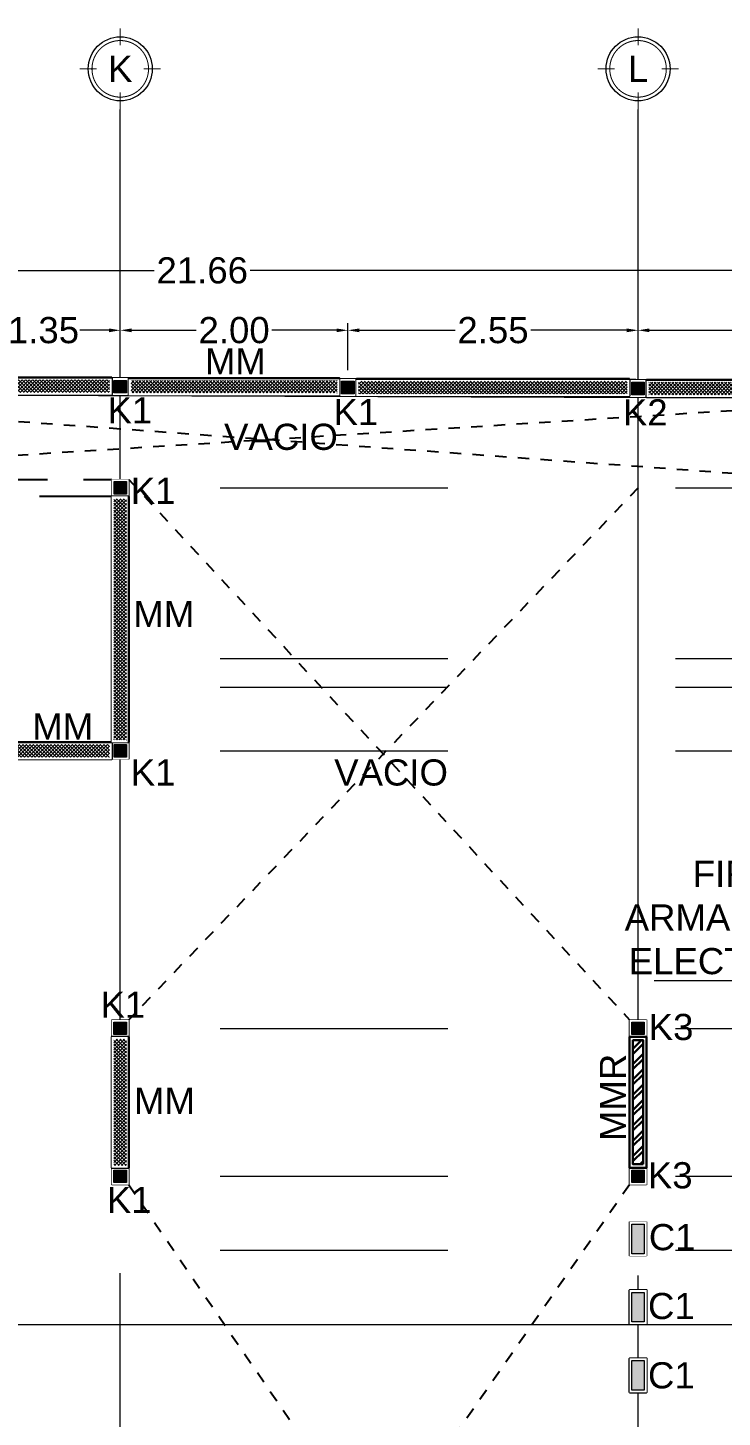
# Model space of a CAD drawing. Header units: metres. Extents: x 14 to 161, y 5 to 309.
# Drawn here: x 118.78 to 124.88, y 289.63 to 301.84 of the extents above; entities that cross this region are included whole.
import ezdxf
from ezdxf import colors
from ezdxf.entities.mleader import LeaderData, LeaderLine
from ezdxf.enums import TextEntityAlignment as Align
from ezdxf.math import Vec2, Vec3

# ---------------------------------------------------------------- set-up
doc = ezdxf.new("R2010")
doc.units = ezdxf.units.M
doc.set_wipeout_variables(frame=1)
doc.header["$PDMODE"] = 35
for name, pattern in [('ACAD_ISO05W100', [33, 24, -3, 0, -3, 0, -3]), ('CENTRO2', [0.9, 0.6, -0.1, 0.1, -0.1]), ('HIDDEN2', [4.7625, 3.175, -1.5875]), ('LÍNEAS_OCULTAS2', [0.1875, 0.125, -0.0625])]:
    doc.linetypes.add(name, pattern=pattern)
for name, color, linetype, lineweight in [('E-Burbuja eje', 5, 'Continuous', 15), ('E-Castillos', 3, 'Continuous', 5), ('E-Corte', 2, 'ACAD_ISO05W100', 20), ('E-Ejes', 1, 'CENTRO2', 9), ('E-Hatch', 1, 'Continuous', 5), ('E-Muro de Mamposteria', 5, 'Continuous', 30), ('E-Muro de Refuerzo', 3, 'Continuous', 30), ('E-Textos', 3, 'Continuous', 15)]:
    doc.layers.add(name, color=color, linetype=linetype, lineweight=lineweight)
for name, color, linetype in [('E-Columna', 3, 'Continuous'), ('E-Cotas', 2, 'Continuous'), ('E-Vacio', 1, 'LÍNEAS_OCULTAS2')]:
    doc.layers.add(name, color=color, linetype=linetype)
doc.layers.add('E-Pretil', color=7, linetype='HIDDEN2', true_color=0xd6d6d6)
doc.styles.add('ARIAL', font='arial.ttf')
doc.styles.add('Geneeral 2', font='arial.ttf', dxfattribs={"height": 2.3})
doc.styles.add('General', font='arial.ttf', dxfattribs={"height": 2.3})
doc.dimstyles.new('Generales', dxfattribs={"dimscale": 0, "dimtxt": 2.3, "dimasz": 2, "dimexe": 1.25, "dimexo": 0.625, "dimtad": 0, "dimtih": 1, "dimtoh": 1, "dimzin": 1, "dimdsep": 46, "dimtxsty": 'General', "dimcen": 2, "dimclrd": 2, "dimclre": 2, "dimclrt": 3, "dimadec": 0, "dimazin": 0, "dimtfac": 1, "dimtmove": 0, "dimatfit": 3, "dimfxl": 1, "dimlwd": 13, "dimlwe": 13, "dimarcsym": 0})

# ---------------------------------------------------------------- blocks, each defined once
blk = doc.blocks.new('*U468')
at = {"layer": 'E-Castillos'}
blk.add_lwpolyline([(-0.075, -0.075), (-0.075, 0.075), (0.075, 0.075), (0.075, -0.075), (-0.075, -0.075)], dxfattribs=at)
blk.add_wipeout([(-0.075, -0.075), (0.075, -0.075), (0.075, 0.075), (-0.075, 0.075)])
at = {"layer": 'E-Hatch'}
h = blk.add_hatch(color=1, dxfattribs=at)
h.dxf.hatch_style = 1
h.paths.add_polyline_path([(-0.055, -0.055), (-0.055, 0.055), (0.055, 0.055), (0.055, -0.055)])
at = {"layer": 'E-Castillos'}
blk.add_lwpolyline([(-0.055, -0.055), (-0.055, 0.055), (0.055, 0.055), (0.055, -0.055)], close=True, dxfattribs=at)
blk = doc.blocks.new('*U467')
at = {"layer": 'E-Castillos'}
blk.add_lwpolyline([(-0.075, -0.225), (-0.075, 0.075), (0.075, 0.075), (0.075, -0.225), (-0.075, -0.225)], dxfattribs=at)
blk.add_wipeout([(-0.075, -0.225), (0.075, -0.225), (0.075, 0.075), (-0.075, 0.075)])
at = {"layer": 'E-Hatch'}
h = blk.add_hatch(color=1, dxfattribs=at)
h.dxf.hatch_style = 1
h.paths.add_polyline_path([(-0.055, -0.205), (-0.055, 0.055), (0.055, 0.055), (0.055, -0.205)])
at = {"layer": 'E-Castillos'}
blk.add_lwpolyline([(-0.055, -0.205), (-0.055, 0.055), (0.055, 0.055), (0.055, -0.205)], close=True, dxfattribs=at)
blk = doc.blocks.new('*D326')
at = {"layer": 'Defpoints', "color": 0, "ltscale": 0.5, "transparency": 16777216}
for p in [(119.589, 299.178), (118.239, 298.796), (119.589, 298.796)]:
    blk.add_point(p, dxfattribs=at)
at = {"layer": 'E-Cotas', "color": 2, "linetype": 'Continuous', "lineweight": 13, "ltscale": 0.5, "transparency": 16777216}
for p, q in [((118.239, 298.827), (118.239, 299.24)), ((119.589, 298.827), (119.589, 299.24)), ((118.339, 299.178), (118.594, 299.178)), ((119.489, 299.178), (119.234, 299.178))]:
    blk.add_line(p, q, dxfattribs=at)
at = {"layer": 'E-Cotas', "color": 2, "ltscale": 0.5, "transparency": 16777216}
for points in [[(118.339, 299.194), (118.339, 299.161), (118.239, 299.178)], [(119.489, 299.194), (119.489, 299.161), (119.589, 299.178)]]:
    blk.add_solid(points, dxfattribs=at)
at = {"layer": 'E-Cotas', "color": 3, "ltscale": 0.5, "transparency": 16777216, "insert": (118.914, 299.178), "char_height": 0.23, "attachment_point": 5, "style": 'General'}
blk.add_mtext('1.35', dxfattribs=at)
blk = doc.blocks.new('*D325')
at = {"layer": 'Defpoints', "color": 0, "ltscale": 0.5, "transparency": 16777216}
for p in [(121.589, 299.178), (119.589, 298.796), (121.589, 298.796)]:
    blk.add_point(p, dxfattribs=at)
at = {"layer": 'E-Cotas', "color": 2, "linetype": 'Continuous', "lineweight": 13, "ltscale": 0.5, "transparency": 16777216}
for p, q in [((119.589, 298.827), (119.589, 299.24)), ((121.589, 298.827), (121.589, 299.24)), ((119.689, 299.178), (120.257, 299.178)), ((121.489, 299.178), (120.92, 299.178))]:
    blk.add_line(p, q, dxfattribs=at)
at = {"layer": 'E-Cotas', "color": 2, "ltscale": 0.5, "transparency": 16777216}
for points in [[(119.689, 299.194), (119.689, 299.161), (119.589, 299.178)], [(121.489, 299.194), (121.489, 299.161), (121.589, 299.178)]]:
    blk.add_solid(points, dxfattribs=at)
at = {"layer": 'E-Cotas', "color": 3, "ltscale": 0.5, "transparency": 16777216, "insert": (120.589, 299.178), "char_height": 0.23, "attachment_point": 5, "style": 'General'}
blk.add_mtext('2.00', dxfattribs=at)
blk = doc.blocks.new('*D324')
at = {"layer": 'Defpoints', "color": 0, "ltscale": 0.5, "transparency": 16777216}
for p in [(126.839, 299.178), (124.139, 298.796), (126.839, 298.796)]:
    blk.add_point(p, dxfattribs=at)
at = {"layer": 'E-Cotas', "color": 2, "linetype": 'Continuous', "lineweight": 13, "ltscale": 0.5, "transparency": 16777216}
for p, q in [((124.139, 298.827), (124.139, 299.24)), ((126.839, 298.827), (126.839, 299.24)), ((124.239, 299.178), (125.157, 299.178)), ((126.739, 299.178), (125.82, 299.178))]:
    blk.add_line(p, q, dxfattribs=at)
at = {"layer": 'E-Cotas', "color": 2, "ltscale": 0.5, "transparency": 16777216}
for points in [[(124.239, 299.194), (124.239, 299.161), (124.139, 299.178)], [(126.739, 299.194), (126.739, 299.161), (126.839, 299.178)]]:
    blk.add_solid(points, dxfattribs=at)
at = {"layer": 'E-Cotas', "color": 3, "ltscale": 0.5, "transparency": 16777216, "insert": (125.489, 299.178), "char_height": 0.23, "attachment_point": 5, "style": 'General'}
blk.add_mtext('2.70', dxfattribs=at)
blk = doc.blocks.new('*D321')
at = {"layer": 'Defpoints', "color": 0, "ltscale": 0.5, "transparency": 16777216}
for p in [(131.139, 299.703), (109.479, 298.799), (131.139, 298.799)]:
    blk.add_point(p, dxfattribs=at)
at = {"layer": 'E-Cotas', "color": 2, "linetype": 'Continuous', "lineweight": 13, "ltscale": 0.5, "transparency": 16777216}
for p, q in [((109.479, 298.83), (109.479, 299.765)), ((109.579, 299.703), (119.887, 299.703)), ((131.039, 299.703), (120.73, 299.703)), ((131.139, 298.83), (131.139, 299.765))]:
    blk.add_line(p, q, dxfattribs=at)
at = {"layer": 'E-Cotas', "color": 2, "ltscale": 0.5, "transparency": 16777216}
for points in [[(109.579, 299.719), (109.579, 299.686), (109.479, 299.703)], [(131.039, 299.719), (131.039, 299.686), (131.139, 299.703)]]:
    blk.add_solid(points, dxfattribs=at)
at = {"layer": 'E-Cotas', "color": 3, "ltscale": 0.5, "transparency": 16777216, "insert": (120.309, 299.703), "char_height": 0.23, "attachment_point": 5, "style": 'General'}
blk.add_mtext('21.66', dxfattribs=at)
blk = doc.blocks.new('*D320')
at = {"layer": 'Defpoints', "color": 0, "ltscale": 0.5, "transparency": 16777216}
for p in [(124.139, 299.178), (121.589, 298.796), (124.139, 298.796)]:
    blk.add_point(p, dxfattribs=at)
at = {"layer": 'E-Cotas', "color": 2, "linetype": 'Continuous', "lineweight": 13, "ltscale": 0.5, "transparency": 16777216}
for p, q in [((121.589, 298.827), (121.589, 299.24)), ((124.139, 298.827), (124.139, 299.24)), ((121.689, 299.178), (122.531, 299.178)), ((124.039, 299.178), (123.196, 299.178))]:
    blk.add_line(p, q, dxfattribs=at)
at = {"layer": 'E-Cotas', "color": 2, "ltscale": 0.5, "transparency": 16777216}
for points in [[(121.689, 299.194), (121.689, 299.161), (121.589, 299.178)], [(124.039, 299.194), (124.039, 299.161), (124.139, 299.178)]]:
    blk.add_solid(points, dxfattribs=at)
at = {"layer": 'E-Cotas', "color": 3, "ltscale": 0.5, "transparency": 16777216, "insert": (122.864, 299.178), "char_height": 0.23, "attachment_point": 5, "style": 'General'}
blk.add_mtext('2.55', dxfattribs=at)
blk = doc.blocks.new('*U566')
blk.add_wipeout([(-0.075, -0.65), (0.075, -0.65), (0.075, 0.5), (-0.075, 0.5)])
at = {"ltscale": 0.5}
h = blk.add_hatch(dxfattribs=at)
h.set_pattern_fill('ANSI32', color=5, scale=0.01)
h.set_pattern_definition([(45, (0, -0.15018), (-0.067352, 0.067352), []), (45, (0.0449, -0.15018), (-0.067352, 0.067352), [])])
h.paths.add_polyline_path([(0.045, -0.62), (-0.045, -0.62), (-0.045, 0.47), (0.045, 0.47)])
for points in [[(0.075, -0.65), (-0.075, -0.65), (-0.075, 0.5), (0.075, 0.5)], [(0.045, -0.62), (-0.045, -0.62), (-0.045, 0.47), (0.045, 0.47)]]:
    blk.add_lwpolyline(points, close=True, dxfattribs=at)
blk = doc.blocks.new('*U659')
for points in [[(-0.843, -0.075), (0.357, -0.075), (0.357, 0.075), (-0.843, 0.075)], [(-0.823, -0.055), (0.337, -0.055), (0.337, 0.055), (-0.823, 0.055)]]:
    blk.add_lwpolyline(points, close=True)
blk.add_wipeout([(-0.843, -0.075), (0.357, -0.075), (0.357, 0.075), (-0.843, 0.075)])
at = {"linetype": 'ByBlock', "lineweight": 5}
h = blk.add_hatch(dxfattribs=at)
h.set_pattern_fill('ANSI37', color=5, scale=0.0069)
h.set_pattern_definition([(45, (-0.485353, -3e-16), (-0.01549094, 0.01549094), []), (135, (-0.485353, -3e-16), (-0.01549094, -0.01549094), [])])
h.paths.add_polyline_path([(0.337, -0.055), (0.337, 0.055), (-0.823, 0.055), (-0.823, -0.055)])
blk.add_line((-0.843, 0.075), (0.357, 0.075))
blk = doc.blocks.new('*U660')
for points in [[(-0.843, -0.075), (1.317, -0.075), (1.317, 0.075), (-0.843, 0.075)], [(-0.823, -0.055), (1.297, -0.055), (1.297, 0.055), (-0.823, 0.055)]]:
    blk.add_lwpolyline(points, close=True)
blk.add_wipeout([(-0.843, -0.075), (1.317, -0.075), (1.317, 0.075), (-0.843, 0.075)])
at = {"linetype": 'ByBlock', "lineweight": 5}
h = blk.add_hatch(dxfattribs=at)
h.set_pattern_fill('ANSI37', color=5, scale=0.0069)
h.set_pattern_definition([(45, (0.474647, 3e-16), (-0.01549094, 0.01549094), []), (135, (0.474647, 3e-16), (-0.01549094, -0.01549094), [])])
h.paths.add_polyline_path([(1.297, -0.055), (1.297, 0.055), (-0.823, 0.055), (-0.823, -0.055)])
blk.add_line((-0.843, 0.075), (1.317, 0.075))
blk = doc.blocks.new('*U674')
for points in [[(-0.854, -0.075), (0.346, -0.075), (0.346, 0.075), (-0.854, 0.075)], [(-0.834, -0.055), (0.326, -0.055), (0.326, 0.055), (-0.834, 0.055)]]:
    blk.add_lwpolyline(points, close=True)
blk.add_wipeout([(-0.854, -0.075), (0.346, -0.075), (0.346, 0.075), (-0.854, 0.075)])
at = {"linetype": 'ByBlock', "lineweight": 5}
h = blk.add_hatch(dxfattribs=at)
h.set_pattern_fill('ANSI37', color=5, scale=0.0069)
h.set_pattern_definition([(45, (-0.507894, -3e-16), (-0.01549094, 0.01549094), []), (135, (-0.507894, -3e-16), (-0.01549094, -0.01549094), [])])
h.paths.add_polyline_path([(0.326, -0.055), (0.326, 0.055), (-0.834, 0.055), (-0.834, -0.055)])
blk.add_line((-0.854, 0.075), (0.346, 0.075))
blk = doc.blocks.new('*U675')
for points in [[(-0.854, -0.075), (0.996, -0.075), (0.996, 0.075), (-0.854, 0.075)], [(-0.834, -0.055), (0.976, -0.055), (0.976, 0.055), (-0.834, 0.055)]]:
    blk.add_lwpolyline(points, close=True)
blk.add_wipeout([(-0.854, -0.075), (0.996, -0.075), (0.996, 0.075), (-0.854, 0.075)])
at = {"linetype": 'ByBlock', "lineweight": 5}
h = blk.add_hatch(dxfattribs=at)
h.set_pattern_fill('ANSI37', color=5, scale=0.0069)
h.set_pattern_definition([(45, (0.142106, 8e-17), (-0.01549094, 0.01549094), []), (135, (0.142106, 8e-17), (-0.01549094, -0.01549094), [])])
h.paths.add_polyline_path([(0.976, -0.055), (0.976, 0.055), (-0.834, 0.055), (-0.834, -0.055)])
blk.add_line((-0.854, 0.075), (0.996, 0.075))
blk = doc.blocks.new('*U676')
for points in [[(-0.854, -0.075), (1.546, -0.075), (1.546, 0.075), (-0.854, 0.075)], [(-0.834, -0.055), (1.526, -0.055), (1.526, 0.055), (-0.834, 0.055)]]:
    blk.add_lwpolyline(points, close=True)
blk.add_wipeout([(-0.854, -0.075), (1.546, -0.075), (1.546, 0.075), (-0.854, 0.075)])
at = {"linetype": 'ByBlock', "lineweight": 5}
h = blk.add_hatch(dxfattribs=at)
h.set_pattern_fill('ANSI37', color=5, scale=0.0069)
h.set_pattern_definition([(45, (0.692106, 4e-16), (-0.01549094, 0.01549094), []), (135, (0.692106, 4e-16), (-0.01549094, -0.01549094), [])])
h.paths.add_polyline_path([(1.526, -0.055), (1.526, 0.055), (-0.834, 0.055), (-0.834, -0.055)])
blk.add_line((-0.854, 0.075), (1.546, 0.075))
blk = doc.blocks.new('*U677')
for points in [[(-0.854, -0.075), (1.696, -0.075), (1.696, 0.075), (-0.854, 0.075)], [(-0.834, -0.055), (1.676, -0.055), (1.676, 0.055), (-0.834, 0.055)]]:
    blk.add_lwpolyline(points, close=True)
blk.add_wipeout([(-0.854, -0.075), (1.696, -0.075), (1.696, 0.075), (-0.854, 0.075)])
at = {"linetype": 'ByBlock', "lineweight": 5}
h = blk.add_hatch(dxfattribs=at)
h.set_pattern_fill('ANSI37', color=5, scale=0.0069)
h.set_pattern_definition([(45, (0.842206, 5e-16), (-0.01549094, 0.01549094), []), (135, (0.842206, 5e-16), (-0.01549094, -0.01549094), [])])
h.paths.add_polyline_path([(1.676, -0.055), (1.676, 0.055), (-0.834, 0.055), (-0.834, -0.055)])
blk.add_line((-0.854, 0.075), (1.696, 0.075))
blk = doc.blocks.new('*U686')
for points in [[(-0.843, -0.075), (0.307, -0.075), (0.307, 0.075), (-0.843, 0.075)], [(-0.823, -0.055), (0.287, -0.055), (0.287, 0.055), (-0.823, 0.055)]]:
    blk.add_lwpolyline(points, close=True)
blk.add_wipeout([(-0.843, -0.075), (0.307, -0.075), (0.307, 0.075), (-0.843, 0.075)])
at = {"linetype": 'ByBlock', "lineweight": 5}
h = blk.add_hatch(dxfattribs=at)
h.set_pattern_fill('ANSI37', color=5, scale=0.0069)
h.set_pattern_definition([(45, (-0.535353, -3e-16), (-0.01549094, 0.01549094), []), (135, (-0.535353, -3e-16), (-0.01549094, -0.01549094), [])])
h.paths.add_polyline_path([(0.287, -0.055), (0.287, 0.055), (-0.823, 0.055), (-0.823, -0.055)])
blk.add_line((-0.843, 0.075), (0.307, 0.075))
blk = doc.blocks.new('k-burb-colmn')
at = {"const_width": 0.00024}
blk.add_lwpolyline([(-0.00663, 0, 1), (0.00663, 0, 1)], format="xyb", close=True, dxfattribs=at)
blk.add_lwpolyline([(-0.00663, 0, 1), (0.00663, 0, 1)], format="xyb", close=True, dxfattribs=at)
for points in [[(0, 0.0055), (0, 0.0095)], [(0, 0.0055), (0, 0.0095)], [(-0.0055, 0), (-0.0095, 0)], [(-0.0055, 0), (-0.0095, 0)], [(0.0055, 0), (0.0095, 0)], [(0.0055, 0), (0.0095, 0)], [(0, -0.0055), (0, -0.0095)], [(0, -0.0055), (0, -0.0095)]]:
    blk.add_lwpolyline(points, dxfattribs=at)
at = {"linetype": 'Continuous'}
blk.add_circle((0, 0), 0.0075, dxfattribs=at)
blk.add_circle((0, 0), 0.0075, dxfattribs=at)
at = {"color": 2, "style": 'ARIAL'}
blk.add_attdef('NUM', text='', height=0.023, dxfattribs=at).set_placement((0.00124, 0.00008), align=Align.MIDDLE_CENTER)

msp = doc.modelspace()

# ---------------------------------------------------------------- hatches: boundary and pattern name
at = {"layer": 'E-Castillos'}
h = msp.add_hatch(color=1, dxfattribs=at)
h.dxf.hatch_style = 1
h.paths.add_polyline_path([(119.66361, 295.55754), (119.51361, 295.55754), (119.51361, 295.40754), (119.66361, 295.40754)])
h = msp.add_hatch(color=1, dxfattribs=at)
h.dxf.hatch_style = 1
h.paths.add_polyline_path([(119.66361, 291.81772), (119.51361, 291.81772), (119.51361, 291.66772), (119.66361, 291.66772)])

# ---------------------------------------------------------------- linework, layer by layer
for points in [[(119.51361, 297.71754), (119.51361, 297.86754), (119.66361, 297.86754), (119.66361, 297.71754), (119.51361, 297.71754)], [(119.51361, 295.40754), (119.51361, 295.55754), (119.66361, 295.55754), (119.66361, 295.40754), (119.51361, 295.40754)], [(124.06361, 292.96772), (124.06361, 293.11772), (124.21361, 293.11772), (124.21361, 292.96772), (124.06361, 292.96772)], [(119.51361, 291.66772), (119.51361, 291.81772), (119.66361, 291.81772), (119.66361, 291.66772), (119.51361, 291.66772)]]:
    msp.add_lwpolyline(points, dxfattribs=at)
at = {"layer": 'E-Ejes', "ltscale": 20}
for points in [[(119.58861, 274.89254), (119.58861, 301.11958)], [(124.13861, 274.87198), (124.13861, 301.11958)], [(106.4666, 298.72853), (134.31684, 298.63145)], [(106.4666, 297.79254), (134.31684, 297.79254)], [(106.4666, 296.29254), (134.31684, 296.29254)], [(105.94855, 295.90579), (106.4666, 295.90579), (106.4666, 296.04254), (134.31684, 296.04254), (134.31684, 295.90579), (134.83489, 295.90579)], [(106.4666, 295.48254), (134.31684, 295.48254)], [(106.4666, 293.04254), (134.31684, 293.04254)], [(106.4666, 291.74254), (134.31684, 291.74254)], [(106.4666, 291.09254), (134.31684, 291.09254)]]:
    msp.add_lwpolyline(points, dxfattribs=at)
at = {"layer": 'E-Muro de Mamposteria', "ltscale": 100}
for points in [[(126.76361, 298.73278), (115.30361, 298.77272), (115.30361, 298.62272), (126.76361, 298.58278)], [(124.06361, 290.44254), (124.21361, 290.44254), (124.21361, 290.74254), (124.06361, 290.74254)], [(124.06361, 289.84254), (124.21361, 289.84254), (124.21361, 290.14254), (124.06361, 290.14254)]]:
    msp.add_lwpolyline(points, close=True, dxfattribs=at)
at = {"layer": 'E-Pretil', "ltscale": 0.2}
msp.add_lwpolyline([(118.31361, 297.86754), (119.51361, 297.86754), (119.51361, 297.71754), (118.31361, 297.71754)], close=True, dxfattribs=at)

# ---------------------------------------------------------------- block references
at = {"layer": 'E-Burbuja eje', "linetype": 'ByBlock'}
ref = msp.add_blockref('k-burb-colmn', (119.58861, 301.47583), dxfattribs=dict(at, xscale=37.49999999999999, yscale=37.49999999999999, zscale=37.49999999999999))
ref.add_attrib('NUM', 'K', dxfattribs={"layer": '0', "color": 2, "height": 0.23, "style": 'ARIAL'}).set_placement((119.58861, 301.47583), align=Align.MIDDLE_CENTER)
ref = msp.add_blockref('k-burb-colmn', (124.13861, 301.47583), dxfattribs=dict(at, xscale=37.49999999999999, yscale=37.49999999999999, zscale=37.49999999999999))
ref.add_attrib('NUM', 'L', dxfattribs={"layer": '0', "color": 2, "height": 0.23, "style": 'ARIAL'}).set_placement((124.13861, 301.47583), align=Align.MIDDLE_CENTER)

# ---------------------------------------------------------------- texts
at = {"layer": 'E-Textos', "ltscale": 0.5, "char_height": 0.23, "attachment_point": 1, "style": 'General'}
for s, insert, width in [('K1', (119.47662, 298.58986), 0.08), ('VACIO', (120.501, 298.35683), 1.116979), ('K1', (119.68143, 297.8823), 0.08), ('MM', (119.70382, 296.79935), 0.08), ('K1', (119.68072, 295.40686), 0.08), ('VACIO', (121.46848, 295.40686), 1.116979), ('K1', (119.41535, 293.36579), 0.08), ('K3', (124.23226, 293.16996), 0.08), ('MM', (119.70941, 292.52029), 0.08), ('K3', (124.22478, 291.86655), 0.08), ('K1', (119.47075, 291.64993), 0.08), ('C1', (124.23337, 291.32292), 0.08), ('C1', (124.22591, 290.71752), 0.08), ('C1', (124.22591, 290.10843), 0.08)]:
    msp.add_mtext(s, dxfattribs=dict(at, insert=insert, width=width))

# ---------------------------------------------------------------- dimensions: what is measured, and where the dimension line sits
at = {"layer": 'E-Cotas', "ltscale": 0.5}
dim = msp.add_linear_dim(base=(126.83861, 299.17753), p1=(124.13861, 298.7957), p2=(126.83861, 298.7957), dimstyle='Generales', override={"dimscale": 0, "dimtxt": 1.15, "dimasz": 1, "dimexe": 0.625, "dimexo": 0.3125, "dimgap": 0.3125, "dimcen": 1, "dimtix": 0, "dimtofl": 1, "dimtmove": 0, "dimatfit": 3}, dxfattribs=at)
dim.commit()
dim.dimension.update_dxf_attribs({"geometry": '*D324', "text_midpoint": (125.48861, 299.17753)})

# ---------------------------------------------------------------- next in the draw order: block references
at = {"layer": 'E-Castillos', "ltscale": 0.5}
for p in [(119.58861, 298.68279), (119.58871, 297.79254), (119.58871, 295.48254), (119.58861, 293.04254), (124.13861, 293.04254), (119.58861, 291.74254), (124.13871, 291.74254)]:
    msp.add_blockref('*U468', p, dxfattribs=at)
at = {"layer": 'E-Columna', "ltscale": 0.5}
for p in [(124.13871, 291.26754), (124.13871, 290.66754), (124.13871, 290.06754)]:
    msp.add_blockref('*U467', p, dxfattribs=at)

# ---------------------------------------------------------------- next in the draw order: linework, layer by layer
at = {"layer": 'E-Corte', "color": 2}
msp.add_lwpolyline([(108.0713, 290.68138), (108.0713, 290.43998), (135.37955, 290.43998), (135.37955, 290.68138)], dxfattribs=at)
at = {"layer": 'E-Vacio', "ltscale": 0.5}
for p, q in [((119.66361, 297.86754), (124.06361, 293.11772)), ((124.13861, 297.79254), (119.66361, 293.11772)), ((124.06351, 291.66754), (119.58861, 285.24254)), ((119.66351, 291.66772), (124.06351, 285.24254))]:
    msp.add_line(p, q, dxfattribs=at)

# ---------------------------------------------------------------- next in the draw order: block references
at = {"layer": 'E-Muro de Mamposteria'}
msp.add_blockref('*U659', (119.15629, 295.48254), dxfattribs=at)
at = {"layer": 'E-Muro de Mamposteria', "rotation": 270}
msp.add_blockref('*U686', (119.58851, 292.12487), dxfattribs=at)

# ---------------------------------------------------------------- next in the draw order: dimensions: what is measured, and where the dimension line sits
at = {"layer": 'E-Cotas', "ltscale": 0.5}
for base, p1, p2, picture, middle in [((131.13861, 299.7026), (109.47862, 298.79908), (131.13861, 298.79908), '*D321', (120.30862, 299.7026)), ((119.58861, 299.17753), (118.23861, 298.7957), (119.58861, 298.7957), '*D326', (118.91361, 299.17753)), ((121.58861, 299.17753), (119.58861, 298.7957), (121.58861, 298.7957), '*D325', (120.58861, 299.17753))]:
    dim = msp.add_linear_dim(base=base, p1=p1, p2=p2, dimstyle='Generales', override={"dimscale": 0, "dimtxt": 1.15, "dimasz": 1, "dimexe": 0.625, "dimexo": 0.3125, "dimgap": 0.3125, "dimcen": 1, "dimtix": 0, "dimtofl": 1, "dimtmove": 0, "dimatfit": 3}, dxfattribs=at)
    dim.commit()
    dim.dimension.update_dxf_attribs({"geometry": picture, "text_midpoint": middle})

# ---------------------------------------------------------------- next in the draw order: leaders
ml = msp.add_multileader_mtext('Standard', dxfattribs=at)
ml.set_content('{\\C3;FIRME, e=10 CM\\PARMADO DE MALLA\\PELECTROSOLDADA}', color=3, style='General')
ml.set_leader_properties(color=2, linetype='Continuous', lineweight=15)
ml.build(insert=Vec2(0, 0))
ml.multileader.update_dxf_attribs({"text_left_attachment_type": 5, "text_right_attachment_type": 5, "dogleg_length": 3, "arrow_head_size": 0.2, "scale": 0.1})
ctx = ml.context
ctx.base_point, ctx.scale, ctx.char_height, ctx.arrow_head_size, ctx.landing_gap_size, ctx.plane_origin = Vec3(124.02026, 293.46091), 0.1, 0.23, 0.2, 0, Vec3(128.96062, 296.28055)
ctx.left_attachment, ctx.right_attachment, ctx.text_align_type = 5, 5, 2
notes = []
notes.append((ctx, [(0, (1, 1, 0), (127.40957, 293.46091), (-1, 0), 0.3, [(0, [(129.06433, 294.35047)], 0, [])])]))
ctx.mtext.insert, ctx.mtext.alignment, ctx.mtext.flow_direction = Vec3(127.10957, 294.51565), 3, 5
for ctx, leaders in notes:
    for number, flags, end, landing, length, lines in leaders:
        leader = LeaderData()
        leader.index, (leader.has_last_leader_line, leader.has_dogleg_vector, leader.attachment_direction) = number, flags
        leader.last_leader_point, leader.dogleg_vector, leader.dogleg_length = Vec3(end), Vec3(landing), length
        for number, points, colour, breaks in lines:
            line = LeaderLine()
            line.index, line.vertices, line.color, line.breaks = number, Vec3.list(points), colors.encode_raw_color(colour), breaks
            leader.lines.append(line)
        ctx.leaders.append(leader)

# ---------------------------------------------------------------- next in the draw order: block references
at = {"layer": 'E-Castillos', "ltscale": 0.5}
for p in [(121.58861, 298.67582), (124.13858, 298.66693)]:
    msp.add_blockref('*U468', p, dxfattribs=at)
at = {"layer": 'E-Muro de Mamposteria', "rotation": 270}
msp.add_blockref('*U660', (119.58861, 296.87487), dxfattribs=at)
at = {"layer": 'E-Muro de Refuerzo', "ltscale": 0.5}
msp.add_blockref('*U566', (124.13861, 292.46772), dxfattribs=at)

# ---------------------------------------------------------------- next in the draw order: texts
at = {"layer": 'E-Textos', "ltscale": 0.5, "insert": (118.81554, 295.81043), "char_height": 0.23, "width": 0.08, "attachment_point": 1, "style": 'General'}
msp.add_mtext('MM', dxfattribs=at)

# ---------------------------------------------------------------- next in the draw order: linework, layer by layer
at = {"layer": 'E-Vacio', "ltscale": 0.5}
for p, q in [((115.30351, 298.62298), (126.76361, 297.79254)), ((126.76361, 298.58225), (115.30361, 297.86754))]:
    msp.add_line(p, q, dxfattribs=at)

# ---------------------------------------------------------------- next in the draw order: texts
at = {"layer": 'E-Textos', "ltscale": 0.5, "char_height": 0.23, "width": 0.08, "attachment_point": 1, "style": 'General'}
for s, insert in [('K1', (121.46299, 298.57537)), ('K2', (124.0058, 298.57136))]:
    msp.add_mtext(s, dxfattribs=dict(at, insert=insert))
at = {"layer": 'E-Textos', "ltscale": 0.5, "insert": (123.8028, 292.05254), "char_height": 0.23, "width": 0.08, "attachment_point": 1, "rotation": 90, "style": 'Geneeral 2'}
msp.add_mtext('MMR', dxfattribs=at)

# ---------------------------------------------------------------- next in the draw order: dimensions: what is measured, and where the dimension line sits
at = {"layer": 'E-Cotas', "ltscale": 0.5}
dim = msp.add_linear_dim(base=(124.13861, 299.17753), p1=(121.58861, 298.7957), p2=(124.13861, 298.7957), dimstyle='Generales', override={"dimscale": 0, "dimtxt": 1.15, "dimasz": 1, "dimexe": 0.625, "dimexo": 0.3125, "dimgap": 0.3125, "dimcen": 1, "dimtix": 0, "dimtofl": 1, "dimtmove": 0, "dimatfit": 3}, dxfattribs=at)
dim.commit()
dim.dimension.update_dxf_attribs({"geometry": '*D320', "text_midpoint": (122.86361, 299.17753)})

# ---------------------------------------------------------------- next in the draw order: block references
at = {"layer": 'E-Muro de Mamposteria'}
for name, p in [('*U674', (119.16746, 298.68719)), ('*U675', (120.51746, 298.68223)), ('*U676', (122.51746, 298.67551)), ('*U677', (125.06746, 298.66637))]:
    msp.add_blockref(name, p, dxfattribs=at)

# ---------------------------------------------------------------- next in the draw order: texts
at = {"layer": 'E-Textos', "ltscale": 0.5, "insert": (120.33256, 299.02053), "char_height": 0.23, "width": 0.08, "attachment_point": 1, "style": 'General'}
msp.add_mtext('MM', dxfattribs=at)

doc.saveas('drawing.dxf')
